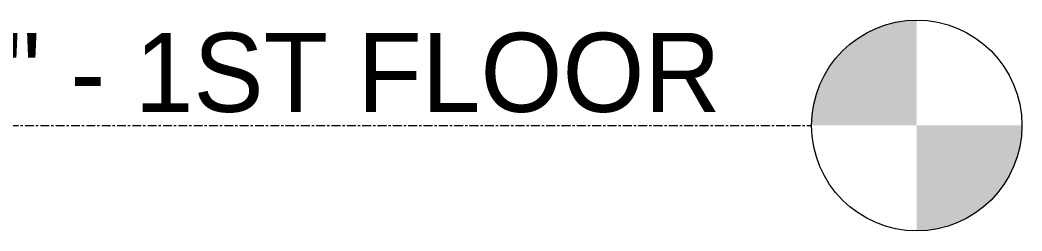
# Model space of a CAD drawing. Header units: inches. Extents: x -3547 to 717, y -19 to 229.
# Drawn here: x 596.2 to 653.4, y -6 to 6 of the extents above; entities that cross this region are included whole.
import ezdxf

# ---------------------------------------------------------------- set-up
doc = ezdxf.new("R2010")
doc.units = ezdxf.units.IN
doc.header["$MEASUREMENT"] = 0
doc.linetypes.add('Grid Line 1_2_', pattern=[0.875, 0.5, -0.125, 0.125, -0.125])
doc.layers.add('A-FLOR-LEVL', color=51, linetype='Continuous', lineweight=9)
doc.layers.add('A-FLOR-LEVL-1', color=51, linetype='Grid Line 1_2_', lineweight=9)
doc.styles.add('Century Gothic', font='ufonts.com_century-gothic.ttf', dxfattribs={"height": 4.5})

# ---------------------------------------------------------------- blocks, each defined once
blk = doc.blocks.new('Level - Level Head - Circle-50818-INTERIOR ELEVATION - LOBBY _101_ - WEST WALL')
at = {"layer": 'A-FLOR-LEVL'}
h = blk.add_hatch(color=256, dxfattribs=at)
edge = h.paths.add_edge_path(flags=0)
edge.add_line((3886.016, 0), (3880.016, 0))
edge.add_arc((3886.016, 0), 6, 90, 180, ccw=False)
edge.add_line((3886.016, 6), (3886.016, 0))
h = blk.add_hatch(color=256, dxfattribs=at)
edge = h.paths.add_edge_path(flags=0)
edge.add_line((3886.016, -6), (3886.016, 0))
edge.add_line((3886.016, 0), (3892.016, 0))
edge.add_arc((3886.016, 0), 6, 270, 360, ccw=False)
blk.add_circle((3886.016, 0), 6, dxfattribs=at)

msp = doc.modelspace()

# ---------------------------------------------------------------- linework, layer by layer
at = {"layer": 'A-FLOR-LEVL-1'}
msp.add_line((82.84708, 0), (641.36474, 0), dxfattribs=at)

# ---------------------------------------------------------------- block references
at = {"layer": 'A-FLOR-LEVL'}
msp.add_blockref('Level - Level Head - Circle-50818-INTERIOR ELEVATION - LOBBY _101_ - WEST WALL', (-3238.65165, 0), dxfattribs=at)

# ---------------------------------------------------------------- texts
at = {"layer": 'A-FLOR-LEVL', "insert": (582.05814, 5.27539), "char_height": 4.5, "width": 64.9935, "attachment_point": 1, "style": 'Century Gothic'}
msp.add_mtext('0\' - 0" - 1ST FLOOR', dxfattribs=at)

doc.saveas('drawing.dxf')
